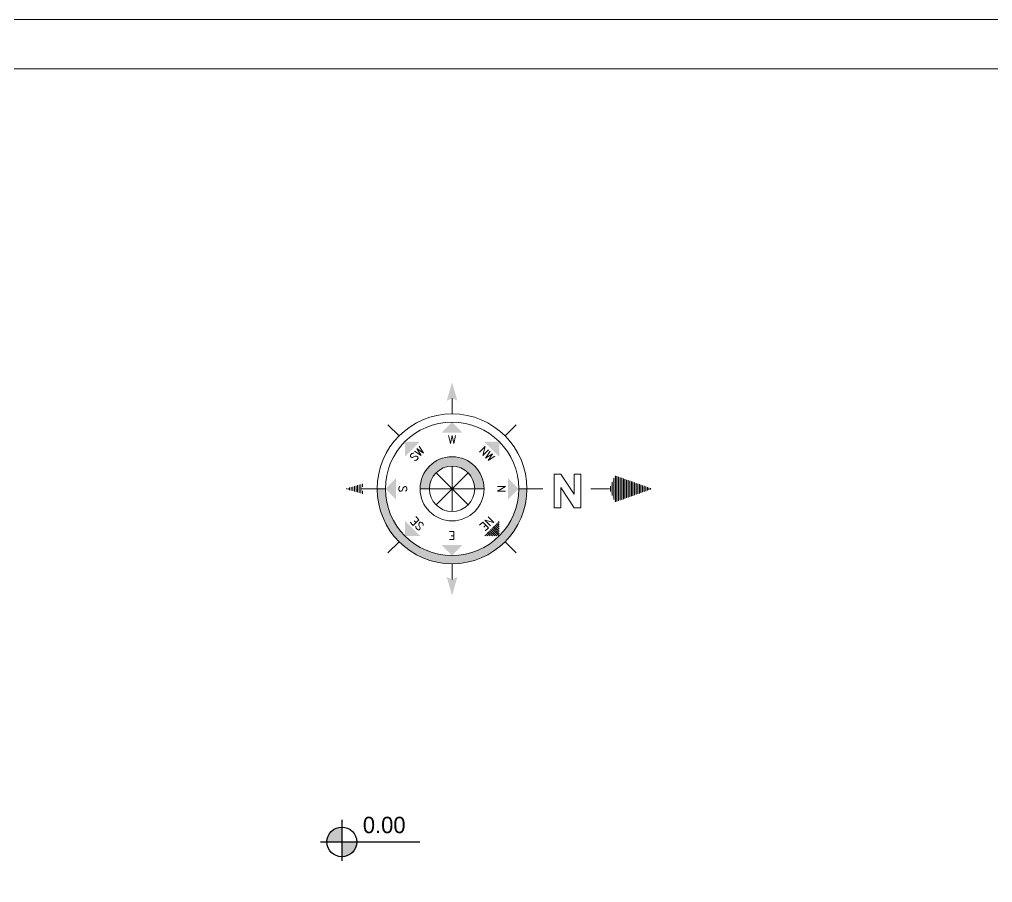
# Model space of a CAD drawing. Header units: millimetres. Extents: x 73 to 57768, y -40361 to 10065.
# Drawn here: x 9543 to 11914, y 7962 to 10065 of the extents above; entities that cross this region are included whole.
import ezdxf
from ezdxf.enums import TextEntityAlignment as Align

# ---------------------------------------------------------------- set-up
doc = ezdxf.new("R2010")
doc.units = ezdxf.units.MM
doc.layers.add('okvir', color=120, linetype='Continuous', lineweight=13)
doc.layers.add('TEXT', color=7, linetype='Continuous')
doc.styles.add('ROMANS', font='romans.shx')
pattern_1 = [(270, (10597.153, 8921.3936), (3.9, -2e-15), [])]

msp = doc.modelspace()

# ---------------------------------------------------------------- hatches: boundary and pattern name
at = {"layer": 'okvir'}
h = msp.add_hatch(color=256, dxfattribs=at)
h.paths.add_polyline_path([(10434.653, 8921.394), (10414.689, 8921.394, 1), (10779.617, 8921.394), (10759.653, 8921.394, -1)])
h.paths.add_polyline_path([(10652.307, 8921.394), (10675.153, 8921.394, 1), (10519.153, 8921.394), (10541.999, 8921.394, -1)])
h = msp.add_hatch(dxfattribs=at)
h.set_pattern_fill('_USER', color=256, scale=3.9, angle=270, style=0, pattern_type=0)
h.set_pattern_definition(pattern_1)
h.paths.add_polyline_path([(11084.653, 8921.394), (10993.653, 8953.894), (10980.653, 8921.394), (10993.653, 8888.894)])
h = msp.add_hatch(dxfattribs=at)
h.set_pattern_fill('_USER', color=256, scale=3.9, angle=270, style=0, pattern_type=0)
h.set_pattern_definition(pattern_1)
h.paths.add_polyline_path([(10382.653, 8908.394), (10376.153, 8921.394), (10382.653, 8934.394), (10337.153, 8921.394)])
h = msp.add_hatch(dxfattribs=at)
h.set_pattern_fill('_USER', color=256, scale=3.9, angle=315, style=0, pattern_type=0)
h.set_pattern_definition([(315, (10597.153, 8921.3936), (2.75772, 2.75772), [])])
h.paths.add_polyline_path([(10675.288, 8806.489), (10712.058, 8806.489), (10712.058, 8843.258)])
at = {"layer": 'TEXT'}
h = msp.add_hatch(color=256, dxfattribs=at)
h.paths.add_polyline_path([(10328.521, 8061.226), (10328.521, 8097.462, 0.41421356), (10292.286, 8061.226)])
h.paths.add_polyline_path([(10364.757, 8061.226), (10328.521, 8061.226), (10328.521, 8024.99, 0.41421356)])

# ---------------------------------------------------------------- linework, layer by layer
at = {"layer": 'okvir'}
for p, q in [((10597.153, 9103.857), (10597.153, 9142.394)), ((10468.132, 9050.415), (10440.882, 9077.664)), ((10726.174, 9050.415), (10753.423, 9077.664)), ((10597.153, 8866.239), (10597.153, 8976.548)), ((10597.153, 8976.548), (10597.153, 8866.239)), ((10636.153, 8960.394), (10558.153, 8882.394)), ((10636.153, 8882.394), (10558.153, 8960.394)), ((10558.153, 8882.394), (10636.153, 8960.394)), ((10558.153, 8960.394), (10636.153, 8882.394)), ((10845.668, 8957.365), (10862.048, 8957.365)), ((10845.668, 8875.465), (10845.668, 8957.365)), ((10862.048, 8957.365), (10894.808, 8908.225)), ((10894.808, 8957.365), (10911.188, 8957.365)), ((10894.808, 8908.225), (10894.808, 8957.365)), ((10911.188, 8957.365), (10911.188, 8875.465)), ((10414.689, 8921.394), (10376.153, 8921.394)), ((10414.689, 8921.394), (10434.653, 8921.394)), ((10541.999, 8921.394), (10519.153, 8921.394)), ((10652.307, 8921.394), (10541.999, 8921.394)), ((10541.999, 8921.394), (10652.307, 8921.394)), ((10652.307, 8921.394), (10675.153, 8921.394)), ((10779.617, 8921.394), (10759.653, 8921.394)), ((10779.617, 8921.394), (10818.153, 8921.394)), ((10894.808, 8875.465), (10862.048, 8924.605)), ((10862.048, 8924.605), (10862.048, 8875.465)), ((10935.153, 8921.394), (10980.653, 8921.394)), ((10862.048, 8875.465), (10845.668, 8875.465)), ((10911.188, 8875.465), (10894.808, 8875.465)), ((10468.132, 8792.372), (10440.882, 8765.123)), ((10726.174, 8792.372), (10753.423, 8765.123)), ((10597.153, 8738.93), (10597.153, 8700.394))]:
    msp.add_line(p, q, dxfattribs=at)
for points in [[(73.426, 10064.707), (73.426, 64.707), (14073.426, 64.707), (14073.426, 10064.707)], [(495.733, 9944.707), (495.733, 184.707), (13953.426, 184.707), (13953.426, 9944.707)]]:
    msp.add_lwpolyline(points, close=True, dxfattribs=at)
for radius in [182.464, 162.5, 78, 55.154]:
    msp.add_circle((10597.153, 8921.394), radius, dxfattribs=at)
for points in [[(10584.153, 9135.894), (10597.153, 9142.394), (10597.153, 9181.394)], [(10597.153, 9181.394), (10610.153, 9135.894), (10597.153, 9142.394)], [(10597.153, 9083.894), (10623.153, 9057.894), (10571.153, 9057.894)], [(10482.248, 9036.298), (10519.018, 9036.298), (10482.248, 8999.529)], [(10712.058, 9036.298), (10712.058, 8999.529), (10675.288, 9036.298)], [(10434.653, 8921.394), (10460.653, 8947.394), (10460.653, 8895.394)], [(10759.653, 8921.394), (10733.653, 8895.394), (10733.653, 8947.394)], [(11084.653, 8921.394), (10993.653, 8953.894), (10980.653, 8921.394)], [(10980.653, 8921.394), (10993.653, 8888.894), (11084.653, 8921.394)], [(10482.248, 8806.489), (10482.248, 8843.258), (10519.018, 8806.489)], [(10712.058, 8806.489), (10675.288, 8806.489), (10712.058, 8843.258)], [(10597.153, 8758.894), (10571.153, 8784.894), (10623.153, 8784.894)], [(10597.153, 8661.394), (10584.153, 8706.894), (10597.153, 8700.394)], [(10610.153, 8706.894), (10597.153, 8700.394), (10597.153, 8661.394)]]:
    msp.add_solid(points, dxfattribs=at)
at = {"layer": 'TEXT'}
for p, q in [((10328.521, 8115.368), (10328.521, 8015.368)), ((10276.75, 8061.226), (10518.181, 8061.226))]:
    msp.add_line(p, q, dxfattribs=at)
msp.add_circle((10328.521, 8061.226), 36.236, dxfattribs=at)

# ---------------------------------------------------------------- texts
at = {"layer": 'okvir', "style": 'ROMANS'}
msp.add_text('W', height=19.5, dxfattribs=at).set_placement((10597.153, 9031.894), align=Align.CENTER)
for s, rotation, p in [('SW', 45, (10519.018, 8999.529)), ('NW', 315, (10675.288, 8999.529)), ('S', 270, (10467.153, 8921.394)), ('N', 270, (10707.653, 8921.394)), ('SE', 135, (10519.153, 8843.394)), ('NE', 225, (10675.153, 8843.394)), ('E', 180, (10597.153, 8817.394))]:
    msp.add_text(s, height=19.5, rotation=rotation, dxfattribs=at).set_placement(p, align=Align.CENTER)
at = {"layer": 'TEXT', "insert": (10379.707, 8122.634), "char_height": 40, "width": 259.799, "attachment_point": 1}
msp.add_mtext('0.00', dxfattribs=at)

doc.saveas('drawing.dxf')
